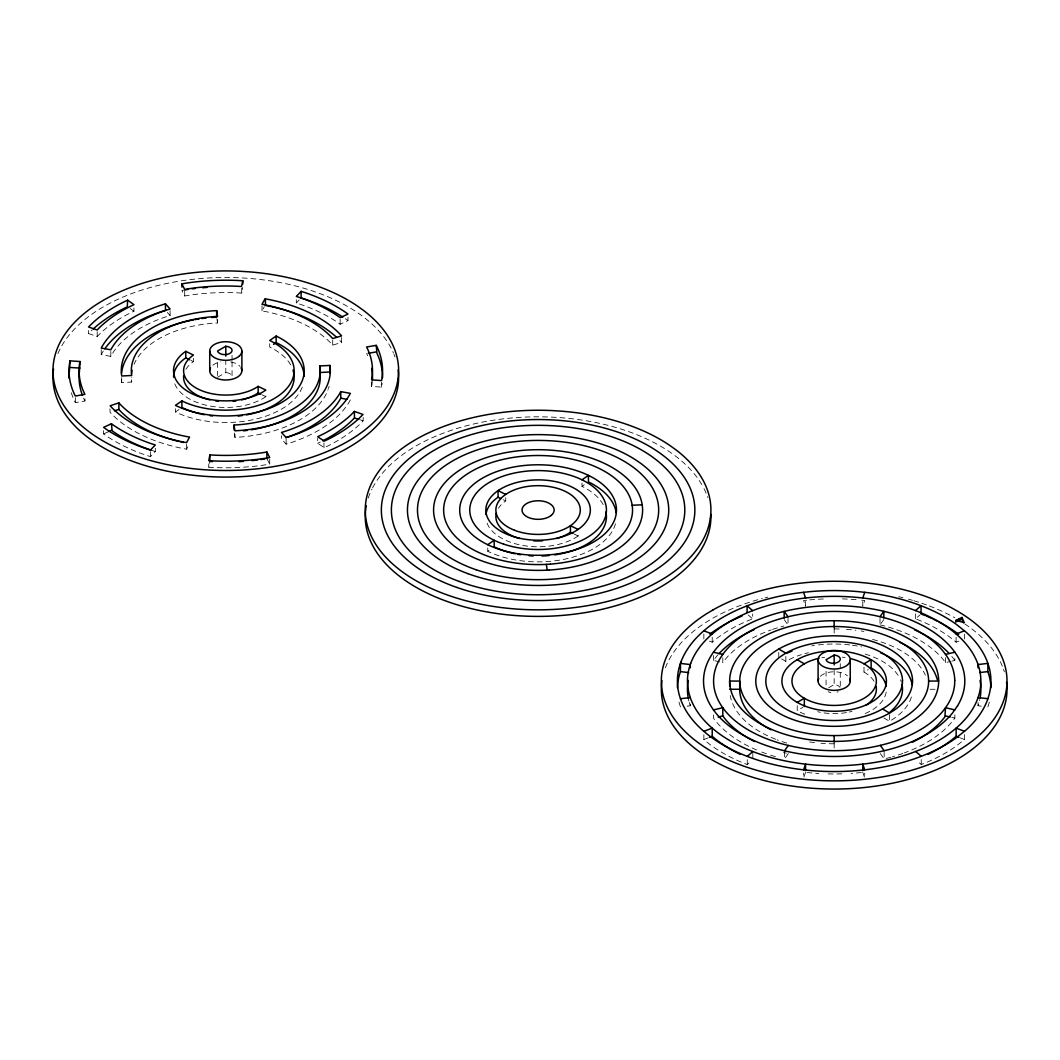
<?xml version="1.0" encoding="UTF-8"?>
<svg xmlns="http://www.w3.org/2000/svg" width="1060" height="1060" viewBox="0 0 1060 1060"><rect width="100%" height="100%" fill="white"/><g stroke="black" fill="none" stroke-linecap="round" stroke-linejoin="round"><path stroke-width="0.75" stroke-dasharray="5 3.75" d="M371.596 381.547L371.596 386.463L381.6 387.099L382.183 383.561M269.704 459.218L269.704 464.134L263.768 465.088A156.761 90.511 0 0 1 211.139 467.38L208.78 467.221L209.88 461.444M184.851 289.936L181.896 290.413L184.705 295.978L190.257 295.091A146.717 84.707 0 0 1 241.481 293.063L242.806 287.326M371.596 386.463L371.848 385.27A146.717 84.707 0 0 0 372.365 381.03M981.308 706.159L978.022 705.774L979.069 702.515A146.717 84.707 0 0 0 979.784 699.587M987.88 706.901L988.993 703.429A156.761 90.511 0 0 0 990.067 698.726M805.56 772.316L803.599 778.013L803.599 773.085M170.103 310.633L170.103 315.549L167.294 316.397A120.588 69.615 0 0 0 111.764 354.636L110.823 356.372L101.23 354.623L101.826 353.497A130.632 75.419 0 0 1 103.27 351.112M109.948 408.829L110.134 412.34A130.632 75.419 0 0 0 183.049 448.539L186.56 449.188L189.581 443.65M341.611 337.517L341.611 342.446L332.707 345.123L331.237 343.506A120.588 69.615 0 0 0 265.013 311.441L262.005 310.898L264.284 306.738M350.37 399.925L348.687 402.853A130.632 75.419 0 0 1 290.837 442.683L286.134 444.153L281.483 438.999L281.483 435.713M788.322 753.633L784.493 759.013L784.493 752.454M880.966 623.558L883.841 619.517M719.687 661.89L713.486 660.407L716.003 657.12A130.632 75.419 0 0 1 719.077 653.583M954.848 714.837L954.848 718.124L952.331 721.423A130.632 75.419 0 0 1 904.392 752.865M133.957 307.97L133.957 311.256L131.612 312.329A146.717 84.707 0 0 0 98.606 335.053L97.189 336.563L88.563 333.529A156.761 90.511 0 0 1 92.379 329.753M363.249 417.494L363.024 421.019A156.761 90.511 0 0 1 324.32 447.664L317.656 443.305L317.656 438.389M103.602 430.651L103.602 433.924L106.291 435.845A156.761 90.511 0 0 0 146.73 455.429L150.467 456.608L155.29 451.533L155.29 448.248M347.985 317.337L347.985 320.623L340.154 324.254L337.093 322.081A146.717 84.707 0 0 0 297.33 303.319L296.31 303.014L299.198 299.967M703.866 734.62L703.866 739.535L707.351 742.464A156.761 90.511 0 0 0 742.026 762.485L747.274 764.565L751.726 760.709M958.903 641.141L956.12 642.214L952.861 639.485A146.717 84.707 0 0 0 920.398 620.736L915.495 618.788L919.947 614.933M709.418 641.154L712.214 642.227L715.473 639.485A146.717 84.707 0 0 1 747.936 620.736L752.666 618.855L752.666 613.939M964.481 734.606L964.481 739.535L955.987 746.227A156.761 90.511 0 0 1 926.308 762.485L921.246 764.499L916.781 760.643M302.299 387.112A78.374 45.249 0 0 1 176.344 412.38L175.456 411.942L179.312 409.279M615.476 523.786A78.374 45.249 0 0 1 488.633 551.717L487.746 551.266L491.615 548.616M603.219 504.666A68.33 39.445 0 0 0 581.993 486.381L584.563 484.606M883.908 717.978L889.578 721.264L892.03 719.793A78.374 45.249 0 0 0 912.051 694.326M217.552 377.281L225.793 372.51L225.793 361.036M828.761 687.715L834.167 684.588A7.155 4.134 0 0 1 839.944 687.37M797.213 705.682L797.213 710.597L802.923 707.312M863.993 667.124L863.993 672.053L868.272 669.575M317.656 443.305L320.213 442.073M103.602 433.924L108.822 431.513M703.866 739.535L708.04 737.932M880.012 624.896L881.92 625.334A120.588 69.615 0 0 1 943.744 660.208L945.533 662.633L950.184 661.519M951.734 661.149L954.835 660.407L954.835 655.477M71.351 392.783A156.761 90.511 0 0 0 74.664 401.316L75.353 402.628L84.959 400.998L84.959 396.082M687.026 706.172L690.312 705.801L690.312 702.515M806.62 600.198L803.599 600.53L805.56 606.214L805.56 599.655M861.369 772.475L857.116 772.926A146.717 84.707 0 0 1 851.034 773.403M217.538 319.683L217.538 322.969L213.51 323.207A94.459 54.537 0 0 0 134.064 364.269M121.37 379.679L121.701 382.554L131.732 382.05L131.732 377.121M234.273 433.023L234.936 437.356L237.069 437.263A104.503 60.34 0 0 0 328.096 389.616M930.057 689.265L935.808 689.265M861.714 600.198L864.735 600.53L862.774 606.214L862.774 599.642M806.978 772.475L811.218 772.926A146.717 84.707 0 0 0 818.837 773.508M951.747 717.381L954.848 718.124M360.307 419.853L363.249 420.78M151.063 450.169L155.29 451.533M960.307 737.919L964.481 739.535M503.195 499.71L505.752 500.956A42.201 24.367 0 0 0 498.425 508.283M574.282 534.121L578.124 535.989L578.124 532.703M190.893 360.374L193.45 361.619A42.201 24.367 0 0 0 185.222 370.563M261.992 394.797L265.835 396.665L265.835 393.379M863.993 672.053L865.039 672.649A42.201 24.367 0 0 1 874.937 682.958M781.591 658.909L785.844 661.374A68.33 39.445 0 0 1 801.413 654.643M345.308 318.702L347.985 320.623M130.168 308.526L133.957 311.256M748.201 614.999L752.666 618.855M339.889 340.551L341.611 342.446M167.321 312.462L170.103 315.549M784.175 619.596L788.03 624.963L788.03 618.404M880.303 753.567L884.159 758.933L884.159 752.375M954.835 660.407L954.623 660.088A130.632 75.419 0 0 0 951.814 656.484M84.959 400.998L84.893 400.879A146.717 84.707 0 0 1 83.608 398.136M266.881 458.569L269.704 464.134M366.588 353.55L367.674 355.723M862.774 772.316L864.735 778.013L864.735 773.085M689.265 702.515L690.312 705.801M680.467 706.927L679.341 703.429A156.761 90.511 0 0 1 678.267 698.726M216.876 318.623L217.538 322.969M131.427 379.718L131.732 382.05M978.022 702.488L978.022 705.774M964.467 634.066L964.467 638.995M956.12 637.298L956.12 642.214M945.533 657.703L945.533 662.633M921.246 759.569L921.246 764.499M915.495 613.872L915.495 618.788M889.578 714.692L889.578 721.264M880.012 618.338L880.012 623.253M840.275 663.653L840.275 688.271M834.167 628.169L834.167 634.728M834.167 669.827L834.167 684.588M834.167 743.033L834.167 748.148M826.071 671.218L826.071 685.979M785.844 656.445L785.844 661.374M778.755 652.35L778.755 657.279M752.838 753.183L752.838 759.742M747.274 759.649L747.274 764.565M722.788 657.717L722.788 662.633L723.437 661.705A120.588 69.615 0 0 1 771.296 629.865M713.486 655.491L713.486 660.407M713.499 714.851L713.711 718.455A130.632 75.419 0 0 0 759.265 751.063M712.214 637.298L712.214 642.227M703.853 634.079L703.853 639.008M581.993 483.095L581.993 486.381M505.752 497.67L505.752 500.956M487.746 547.993L487.746 551.266M381.6 382.17L381.6 387.099M340.154 319.325L340.154 324.254M332.707 340.194L332.707 345.123M323.949 442.908L323.949 447.837M296.31 299.728L296.31 303.014M286.134 439.224L286.134 444.153M269.704 343.758L269.704 347.044A68.33 39.445 0 0 1 290.917 365.329M262.005 305.969L262.005 310.898M241.72 288.148L241.72 293.077M234.936 434.083L234.936 437.356M232.047 355.299L232.047 360.228M232.047 361.858L232.047 376.631A7.287 4.2 0 0 0 225.793 372.51M217.552 362.507L217.552 375.637M208.78 463.935L208.78 467.221M193.45 358.333L193.45 361.619M186.56 444.272L186.56 449.188M184.705 291.063L184.705 295.978M175.456 408.656L175.456 411.942M150.467 451.692L150.467 456.608M121.701 377.625L121.701 382.554M110.823 351.443L110.823 356.372M101.23 349.694L101.23 354.623M97.189 331.647L97.189 336.563M88.351 330.495L88.351 333.767M75.353 397.699L75.353 402.628M57.903 353.589A172.833 99.786 0 0 1 225.369 277.495A172.833 99.786 0 0 1 393.485 353.099M394.015 354.371A172.833 99.786 0 0 1 394.996 356.928M212.782 365.25A16.072 9.288 0 0 1 220.825 361.884M230.762 361.884A16.072 9.288 0 0 1 240.117 366.495M265.835 396.665A52.258 30.17 0 0 1 211.139 406.232A52.258 30.17 0 0 1 173.972 381.15M329.103 386.37A104.503 60.34 0 0 1 328.467 388.543M368.27 498.028A172.833 99.786 0 0 1 371.927 489.137M372.563 487.878A172.833 99.786 0 0 1 537.658 416.818A172.833 99.786 0 0 1 703.363 487.401M704.012 488.66A172.833 99.786 0 0 1 707.749 497.537M578.124 535.989A52.258 30.17 0 0 1 525.097 545.834A52.258 30.17 0 0 1 486.832 522.461M665.389 667.774A172.833 99.786 0 0 1 762.326 598.502M765.081 597.8A172.833 99.786 0 0 1 767.864 597.111M898.747 596.714A172.833 99.786 0 0 1 902.921 597.721M908.42 599.152A172.833 99.786 0 0 1 912.474 600.304M913.813 600.702A172.833 99.786 0 0 1 920.438 602.795M921.736 603.233A172.833 99.786 0 0 1 927.897 605.432M929.421 606.002A172.833 99.786 0 0 1 954.755 617.781M964.693 623.85A172.833 99.786 0 0 1 1003.038 667.999M1003.502 669.271A172.833 99.786 0 0 1 1004.35 671.841M821.831 657.756A42.201 24.367 0 0 1 824.667 657.319M842.223 657.147A42.201 24.367 0 0 1 845.085 657.531M820.334 676.333A16.072 9.288 0 0 1 847.47 675.843M886.187 692.101A52.258 30.17 0 0 1 863.542 714.215M804.792 714.215A52.258 30.17 0 0 1 797.213 710.597M852.001 711.353A42.201 24.367 0 0 1 849.298 712.015M846.503 712.572A42.201 24.367 0 0 1 823.249 712.797M820.427 712.307A42.201 24.367 0 0 1 817.671 711.697M811.801 645.898A78.374 45.249 0 0 1 814.438 645.474M818.439 644.93A78.374 45.249 0 0 1 851.021 645.076M852.359 645.249A78.374 45.249 0 0 1 861.515 646.865M804.898 653.622A68.33 39.445 0 0 1 808.475 652.708M865.185 654.113A68.33 39.445 0 0 1 899.45 677.618M900.496 679.778A68.33 39.445 0 0 1 901.318 681.991M834.167 743.802A94.459 54.537 0 0 1 821.023 743.272M814.53 742.61A94.459 54.537 0 0 1 809.721 741.947M872.592 639.445A94.459 54.537 0 0 1 925.406 675.154M786.719 743.033A104.503 60.34 0 0 1 777.245 739.867M775.735 739.284A104.503 60.34 0 0 1 730.234 695.572M834.167 628.924A104.503 60.34 0 0 1 839.639 629.017M846.45 629.349A104.503 60.34 0 0 1 855.897 630.25M861.21 630.991A104.503 60.34 0 0 1 863.847 631.415M786.427 753.196A120.588 69.615 0 0 1 783.539 752.454M772.647 629.388A120.588 69.615 0 0 1 783.83 626.01M902.935 753.395A130.632 75.419 0 0 1 892.494 756.76M890.956 757.185A130.632 75.419 0 0 1 884.716 758.814M775.403 756.628A130.632 75.419 0 0 1 767.89 754.256M766.433 753.753A130.632 75.419 0 0 1 760.683 751.62M841.852 773.853A146.717 84.707 0 0 1 826.495 773.853M688.881 701.058A146.717 84.707 0 0 1 688.258 698.116M809.641 599.88A156.761 90.511 0 0 1 825.965 598.887M842.369 598.887A156.761 90.511 0 0 1 857.063 599.735M838.221 691.61A7.155 4.134 0 0 1 836.976 692.18M830.894 692.604A7.155 4.134 0 0 1 828.204 691.663"/><path stroke-width="1.5" d="M69.986 360.89L69.417 364.428A156.761 90.511 0 0 0 74.664 394.757L75.353 396.056L84.893 394.32A146.717 84.707 0 0 1 79.434 364.839L79.977 361.513L69.986 360.89L69.417 370.987A156.761 90.511 0 0 0 69.046 378.274M79.977 361.513L79.434 371.397A146.717 84.707 0 0 0 82.468 395.38M209.88 454.886L208.78 460.663L211.139 460.822A156.761 90.511 0 0 0 263.768 458.516L269.704 457.575L266.881 451.997L264.907 452.355A146.717 84.707 0 0 1 213.775 455.124L209.88 454.886L209.88 461.444L212.477 461.617M242.806 280.767L241.481 286.491A146.717 84.707 0 0 0 190.257 288.532L184.705 289.42L181.896 283.841L187.819 282.901A156.761 90.511 0 0 1 240.448 280.608L242.806 280.767L242.806 284.04M690.312 667.84L690.312 664.554L680.454 663.428L680.454 671.629L679.341 675.114A156.761 90.511 0 0 0 677.433 687.688M803.599 769.812L805.56 764.114L805.56 770.686M862.774 598.012L864.735 592.315M265.04 298.774L262.005 304.326L265.013 304.882A120.588 69.615 0 0 1 331.237 336.934L332.707 338.564L341.611 335.874L339.889 333.979A130.632 75.419 0 0 0 265.424 298.84L265.424 305.412A130.632 75.419 0 0 1 336.55 337.292M340.764 391.617L339.823 393.353A120.588 69.615 0 0 1 284.292 431.592L281.483 432.44L286.134 437.581L290.837 436.124A130.632 75.419 0 0 0 348.687 396.281L350.37 393.366L340.764 391.617L340.764 398.189L339.823 399.911A120.588 69.615 0 0 1 285.67 437.7M954.848 709.922L945.546 707.696L944.897 716.838A120.588 69.615 0 0 1 912.355 742.265M784.493 750.811L788.322 745.432M880.012 616.695L883.841 611.315L883.841 617.874M301.133 291.368L296.31 296.456L297.33 296.76A146.717 84.707 0 0 1 337.093 315.522L340.154 317.682L347.985 314.051L345.308 312.144A156.761 90.511 0 0 0 304.856 292.56L301.133 291.368L301.133 297.94L304.856 299.119A156.761 90.511 0 0 1 342.817 317.059M354.424 411.426L351.099 414.765A146.717 84.707 0 0 1 322.783 434.269L317.656 436.746L324.32 441.106A156.761 90.511 0 0 0 363.024 414.46L354.424 411.426L354.424 417.984L351.099 421.337A146.717 84.707 0 0 1 322.783 440.827M747.274 756.363L752.838 751.54M915.495 610.587L921.06 605.764L921.06 613.965L924.996 615.529M964.481 731.321L956.133 728.101L956.133 736.316L952.861 739.058A146.717 84.707 0 0 1 927.977 754.389M185.778 351.337L184.665 352.106A52.258 30.17 0 0 0 192.894 394.148A52.258 30.17 0 0 0 265.835 390.093L258.136 386.37A42.201 24.367 0 0 1 198.684 389.378A42.201 24.367 0 0 1 193.45 355.06L185.778 351.337L185.778 357.896L184.665 358.664A52.258 30.17 0 0 0 173.548 377.175M181.896 400.945L175.456 405.37L176.344 405.821A78.374 45.249 0 0 0 285.856 399.792A78.374 45.249 0 0 0 277.044 336.47L276.143 336.046L269.704 340.485A68.33 39.445 0 0 1 278.157 396.056A68.33 39.445 0 0 1 181.896 400.945L181.896 407.504A68.33 39.445 0 0 0 200.221 413.864M273.56 344.381L276.143 342.605L276.143 336.046M505.752 494.384L498.067 490.674L498.067 497.233L496.968 498.001A52.258 30.17 0 0 0 485.957 514.511M487.746 544.707L494.185 540.269L494.185 546.841A68.33 39.445 0 0 0 515.187 553.77M581.993 479.809L588.433 475.383L588.433 481.942L589.347 482.366A78.374 45.249 0 0 1 616.218 512.987M225.793 346.262L217.552 351.019A7.287 4.2 0 0 0 225.104 354.623A7.287 4.2 0 0 0 232.047 350.621A7.287 4.2 0 0 0 225.793 346.262L225.793 356.107M834.167 655.053L826.071 659.731A7.155 4.134 0 0 0 833.491 663.268A7.155 4.134 0 0 0 840.302 659.346A7.155 4.134 0 0 0 834.167 655.053L834.167 664.898M797.213 702.396L804.341 698.288L804.341 706.49M863.993 663.838L871.121 659.731L871.121 667.933A52.258 30.17 0 0 1 886.187 686.429M955.828 620.444L961.99 617.463L964.136 622.485L955.828 620.444L955.828 622.087M956.862 621.584L961.99 619.106L961.99 617.463M111.419 423.735L103.602 427.365L106.291 429.287A156.761 90.511 0 0 0 146.73 448.857L150.467 450.05L155.29 444.962L151.063 443.61A146.717 84.707 0 0 1 112.135 424.265L111.419 423.735L112.135 430.837A146.717 84.707 0 0 0 151.063 450.169M108.822 431.513L111.419 430.307M127.65 300.152L127.266 300.325A156.761 90.511 0 0 0 88.563 326.97L97.189 330.005L98.606 328.494A146.717 84.707 0 0 1 131.612 305.77L133.957 304.684L127.65 300.152L127.266 306.883A156.761 90.511 0 0 0 93.386 328.825M703.866 731.334L712.214 728.114L712.214 736.316L715.473 739.058A146.717 84.707 0 0 0 740.357 754.389M956.12 634.012L964.467 630.793M709.431 737.389L712.214 736.316M118.892 402.866L110.134 405.768A130.632 75.419 0 0 0 183.049 441.98L186.56 442.63L189.581 437.091L186.573 436.548A120.588 69.615 0 0 1 120.35 404.483L118.892 402.866L118.892 409.425L120.35 411.055A120.588 69.615 0 0 0 179.206 441.49M114.414 410.776L118.892 409.425M165.466 303.836L163.624 304.379A130.632 75.419 0 0 0 101.826 346.925L101.23 348.064L110.823 349.8L111.764 348.064A120.588 69.615 0 0 1 167.294 309.838L170.103 308.99L165.466 303.836L165.466 310.408L163.624 310.938A130.632 75.419 0 0 0 104.861 348.753M713.499 709.922L722.801 707.696L722.801 715.911L724.59 718.335A120.588 69.615 0 0 0 749.91 739.072M945.533 654.417L954.835 652.205M718.15 717.024L722.801 715.911M376.247 345.361L366.588 346.991L367.674 349.164A146.717 84.707 0 0 1 371.848 378.712L371.596 379.904L381.6 380.54L382.183 376.989A156.761 90.511 0 0 0 376.923 346.673L376.247 345.361L376.923 353.232A156.761 90.511 0 0 1 382.554 377.731M368.191 353.285L376.247 351.933M184.851 289.936L187.819 289.473M680.467 698.726L690.312 697.586M979.665 672.557L987.867 671.603L988.993 675.114A156.761 90.511 0 0 1 990.901 687.688M216.651 310.62L211.682 310.924A104.503 60.34 0 0 0 121.37 373.107L121.701 375.995L131.732 375.478L131.427 373.147A94.459 54.537 0 0 1 213.51 316.635L217.538 316.397L216.651 310.62L216.651 317.178L211.682 317.496M234.061 425.02L238.089 424.782A94.459 54.537 0 0 0 320.16 368.27L319.868 365.938L329.859 365.435L330.071 366.667A104.503 60.34 0 0 1 237.069 430.691L234.936 430.797L234.061 425.02L234.061 429.949M319.868 365.938L319.868 372.51L329.859 371.994L330.071 373.226M632.158 505.275L642.161 504.772M928.626 681.063A94.459 54.537 0 0 1 786.944 728.286A94.459 54.537 0 0 1 786.944 633.84A94.459 54.537 0 0 1 928.626 681.063L938.67 681.063A104.503 60.34 0 0 1 781.909 733.321A104.503 60.34 0 0 1 781.909 628.805A104.503 60.34 0 0 1 938.67 681.063M729.664 689.265L739.708 689.265A94.459 54.537 0 0 0 770.965 729.797M69.986 367.449L79.977 368.085M978.022 697.573L987.88 698.699M680.454 671.629L688.669 672.57M340.764 398.189L347.163 399.342M713.486 652.205L722.788 654.431M945.546 715.897L950.197 717.01M354.424 417.984L358.837 419.389M703.853 630.793L712.214 634.026M956.133 736.316L958.916 737.389M276.143 342.605L277.044 343.042A78.374 45.249 0 0 1 304.154 376.353M578.124 529.43L570.426 525.694L570.426 532.266L572.996 533.511M498.067 497.233L500.625 498.478M185.778 357.896L189.621 359.764M241.614 399.858A42.201 24.367 0 0 0 258.136 392.929L260.707 394.174M778.755 649.064L785.844 653.172M797.213 659.731L804.328 663.838M882.49 708.954L889.578 713.062M958.677 634.331L955.987 632.317A156.761 90.511 0 0 0 939.054 622.008M752.666 610.653L747.088 605.83L747.088 612.402M915.668 751.474L921.246 756.297M788.03 616.761L784.175 611.395L784.175 617.953M880.303 745.365L884.159 750.732M961.99 619.106L963.593 622.869M803.599 592.315L805.56 598.012M864.735 769.812L862.774 764.114L862.774 770.686M546.35 564.357L547.225 570.121M319.868 372.51L320.16 374.829A94.459 54.537 0 0 1 251.286 429.79M850.239 660.022L850.173 658.856A16.072 9.288 0 0 0 825.409 651.94A16.072 9.288 0 0 0 826.27 667.813A16.072 9.288 0 0 0 850.239 660.022L850.239 681.355A16.072 9.288 0 0 1 831.649 690.232A16.072 9.288 0 0 1 818.731 678.466M850.239 681.355L850.173 680.189A16.072 9.288 0 0 0 849.855 679.036M987.867 671.603L987.867 663.401L978.022 664.54L978.022 667.813M958.916 618.947L958.916 620.59M834.167 620.723L834.167 627.295M834.167 735.6L834.167 742.159M818.095 659.439L818.095 680.772M739.708 689.265L739.708 681.063L729.664 681.063L729.664 685.979M329.859 365.435L329.859 371.994M266.881 451.997L266.881 458.569M258.136 386.37L258.136 392.929M241.879 351.019L241.879 370.708M209.721 351.019L209.721 370.708M181.896 283.841L181.896 287.127M398.149 369.847A172.833 99.786 0 0 1 225.091 477.066A172.833 99.786 0 0 1 53.543 369.039M241.084 367.846A16.072 9.288 0 0 1 238.805 376.167L237.162 377.281A16.072 9.288 0 0 1 217.393 378.632A16.072 9.288 0 0 1 210.503 367.846M236.022 400.918A42.201 24.367 0 0 1 233.134 401.276M218.479 401.276A42.201 24.367 0 0 1 215.604 400.918M209.999 399.872A42.201 24.367 0 0 1 183.698 375.584M292.997 370.139A68.33 39.445 0 0 1 255.765 412.724M254.48 413.082A68.33 39.445 0 0 1 250.531 414.049M249.193 414.341A68.33 39.445 0 0 1 246.477 414.871M242.356 415.546A68.33 39.445 0 0 1 238.156 416.076M212.543 415.984A68.33 39.445 0 0 1 209.748 415.626M204.249 414.712A68.33 39.445 0 0 1 201.559 414.155M247.364 430.373A94.459 54.537 0 0 1 243.416 430.85M131.559 373.491A94.459 54.537 0 0 1 132.089 370.391M121.542 373.093A104.503 60.34 0 0 1 193.622 319.868M194.974 319.616A104.503 60.34 0 0 1 199.094 318.941M201.864 318.543A104.503 60.34 0 0 1 206.051 318.026M183.605 442.497A120.588 69.615 0 0 1 180.664 441.834M192.244 288.863A156.761 90.511 0 0 1 195.212 288.505M202.672 287.764A156.761 90.511 0 0 1 207.177 287.406M264.907 458.914A146.717 84.707 0 0 1 260.627 459.563M257.752 459.947A146.717 84.707 0 0 1 251.962 460.623M243.217 461.378A146.717 84.707 0 0 1 238.818 461.643M371.676 368.27A146.717 84.707 0 0 1 372.458 379.613M710.889 514.405A172.833 99.786 0 0 1 530.609 616.297A172.833 99.786 0 0 1 366.27 505.779M570.426 532.266A42.201 24.367 0 0 1 556.606 538.506M542.521 540.838A42.201 24.367 0 0 1 533.697 540.838M519.599 538.506A42.201 24.367 0 0 1 496.292 513.225M605.936 511.927A68.33 39.445 0 0 1 560.13 553.943M558.779 554.208A68.33 39.445 0 0 1 554.645 554.883M549.04 555.546A68.33 39.445 0 0 1 541.925 555.996M533.352 555.957A68.33 39.445 0 0 1 529.072 555.718M520.659 554.751A68.33 39.445 0 0 1 517.903 554.3M1006.576 682.203A172.833 99.786 0 0 1 832.842 789.051A172.833 99.786 0 0 1 661.97 680.666M819.049 658.313A42.201 24.367 0 0 0 803.294 697.679L805.388 698.885A42.201 24.367 0 0 0 850.663 703.495A42.201 24.367 0 0 0 876.368 681.487L876.315 679.791A42.201 24.367 0 0 0 865.039 664.448L862.946 663.242A42.201 24.367 0 0 0 850.663 658.631M866.02 705.258A42.201 24.367 0 0 0 876.368 689.689L876.315 687.993A42.201 24.367 0 0 0 876.063 686.297M786.361 653.41A78.374 45.249 0 0 1 791.966 651.131M880.701 652.854A78.374 45.249 0 0 1 883.934 654.312M884.994 654.815A78.374 45.249 0 0 1 912.17 684.866M890.016 712.002A68.33 39.445 0 0 0 902.431 690.961L902.497 688.708A68.33 39.445 0 0 0 901.941 684.217M899.94 642.373A104.503 60.34 0 0 1 937.385 679.831M754.534 741.549A120.588 69.615 0 0 1 751.05 739.708M719.077 653.583A130.632 75.419 0 0 1 754.163 629.64M914.568 629.825A130.632 75.419 0 0 1 948.673 652.973M709.803 634.172A156.761 90.511 0 0 1 729.28 622.008M730.499 621.385A156.761 90.511 0 0 1 742.026 616.045M926.308 616.045A156.761 90.511 0 0 1 931.541 618.338M932.813 618.934A156.761 90.511 0 0 1 937.835 621.385M980.076 680.414A146.717 84.707 0 0 1 980.076 698.116M688.258 698.116A146.717 84.707 0 0 1 688.258 680.414M902.497 680.494L902.431 682.746A68.33 39.445 0 0 1 798.604 714.745A68.33 39.445 0 0 1 800.287 646.799A68.33 39.445 0 0 1 902.497 680.494M954.742 680.242L954.649 683.885A120.588 69.615 0 0 1 947.242 705.245L944.897 708.623A120.588 69.615 0 0 1 884.504 744.319L878.7 745.763A120.588 69.615 0 0 1 792.284 746.346L786.427 744.995A120.588 69.615 0 0 1 724.59 710.12L722.112 706.781A120.588 69.615 0 0 1 721.091 656.882L723.437 653.49A120.588 69.615 0 0 1 783.83 617.794L789.634 616.364A120.588 69.615 0 0 1 876.05 615.78L881.92 617.132A120.588 69.615 0 0 1 943.744 651.993L946.222 655.345A120.588 69.615 0 0 1 954.742 680.242M398.043 378.937L397.063 384.131A172.833 99.786 0 0 1 142.716 458.212A172.833 99.786 0 0 1 114.082 294.574L121.132 291.301A172.833 99.786 0 0 1 240.05 271.267L249.047 271.837A172.833 99.786 0 0 1 357.671 306.207L363.341 310.288A172.833 99.786 0 0 1 398.043 378.937M710.332 518.274L709.352 523.468A172.833 99.786 0 0 1 455.005 597.548A172.833 99.786 0 0 1 426.372 433.898L433.434 430.638A172.833 99.786 0 0 1 552.353 410.591L561.35 411.161A172.833 99.786 0 0 1 669.973 445.544L675.631 449.612A172.833 99.786 0 0 1 710.332 518.274M680.838 662.248L679.341 666.899A156.761 90.511 0 0 0 679.341 695.214L680.838 699.878A156.761 90.511 0 0 0 702.701 730.353L707.351 734.262A156.761 90.511 0 0 0 742.026 754.283L748.784 756.972A156.761 90.511 0 0 0 801.572 769.587L809.641 770.448A156.761 90.511 0 0 0 858.693 770.448L866.762 769.587A156.761 90.511 0 0 0 919.55 756.972L926.308 754.283A156.761 90.511 0 0 0 955.987 738.025L965.633 730.353A156.761 90.511 0 0 0 987.496 699.878L988.993 695.214A156.761 90.511 0 0 0 988.993 666.899L987.496 662.248A156.761 90.511 0 0 0 965.633 631.773L955.987 624.101A156.761 90.511 0 0 0 926.308 607.844L919.55 605.154A156.761 90.511 0 0 0 866.762 592.54L858.693 591.679A156.761 90.511 0 0 0 809.641 591.679L801.572 592.54A156.761 90.511 0 0 0 748.784 605.154L742.026 607.844A156.761 90.511 0 0 0 707.351 627.865L702.701 631.773A156.761 90.511 0 0 0 680.838 662.248M690.656 663.454L689.265 667.813A146.717 84.707 0 0 0 689.265 694.313L690.656 698.672A146.717 84.707 0 0 0 711.128 727.2L715.473 730.844A146.717 84.707 0 0 0 747.936 749.592L754.256 752.096A146.717 84.707 0 0 0 803.665 763.915L811.218 764.724A146.717 84.707 0 0 0 857.116 764.724L864.668 763.915A146.717 84.707 0 0 0 914.078 752.096L920.398 749.592A146.717 84.707 0 0 0 952.861 730.844L957.206 727.2A146.717 84.707 0 0 0 977.678 698.672L979.069 694.313A146.717 84.707 0 0 0 979.069 667.813L977.678 663.454A146.717 84.707 0 0 0 957.206 634.927L952.861 631.27A146.717 84.707 0 0 0 920.398 612.534L914.078 610.03A146.717 84.707 0 0 0 864.668 598.211L857.116 597.403A146.717 84.707 0 0 0 811.218 597.403L803.665 598.211A146.717 84.707 0 0 0 754.256 610.03L747.936 612.534A146.717 84.707 0 0 0 715.473 631.27L711.128 634.927A146.717 84.707 0 0 0 690.656 663.454M957.511 705.907L952.331 713.221A130.632 75.419 0 0 1 884.716 750.612L878.342 752.043A130.632 75.419 0 0 1 784.731 750.878L778.477 749.288A130.632 75.419 0 0 1 713.711 710.253L711.233 706.569A130.632 75.419 0 0 1 713.247 652.523L716.003 648.905A130.632 75.419 0 0 1 783.618 611.514L789.991 610.083A130.632 75.419 0 0 1 883.603 611.249L889.857 612.839A130.632 75.419 0 0 1 954.623 651.874L957.101 655.557A130.632 75.419 0 0 1 957.511 705.907M499.18 489.906L496.968 491.429A52.258 30.17 0 0 0 529.602 539.805A52.258 30.17 0 0 0 587.386 500.028A52.258 30.17 0 0 0 499.18 489.906M238.805 356.478L237.162 357.578A16.072 9.288 0 0 1 210.503 353.894A16.072 9.288 0 0 1 228.311 341.85A16.072 9.288 0 0 1 238.805 356.478M551.094 515.505L549.464 516.604A16.072 9.288 0 0 1 522.805 512.908A16.072 9.288 0 0 1 540.6 500.876A16.072 9.288 0 0 1 551.094 515.505M712.903 609.964L706.622 613.727A172.833 99.786 0 0 0 714.228 752.918A172.833 99.786 0 0 0 955.431 752.163L961.712 748.4A172.833 99.786 0 0 0 957.326 611.05L950.807 607.42A172.833 99.786 0 0 0 712.903 609.964M779.153 648.826L776.304 650.535A78.374 45.249 0 0 0 779.802 713.658A78.374 45.249 0 0 0 889.181 713.301L892.03 711.591A78.374 45.249 0 0 0 912.541 681.394L912.461 679.023A78.374 45.249 0 0 0 862.787 638.942A78.374 45.249 0 0 0 779.153 648.826M550.379 564.119L545.012 564.437A94.459 54.537 0 0 1 443.954 514.55A94.459 54.537 0 0 1 529.377 455.747A94.459 54.537 0 0 1 632.051 504.494L632.449 507.608A94.459 54.537 0 0 1 550.379 564.119M549.371 570.028L543.674 570.293A104.503 60.34 0 0 1 433.884 514.643A104.503 60.34 0 0 1 527.761 449.996A104.503 60.34 0 0 1 641.817 502.718L642.36 505.991A104.503 60.34 0 0 1 549.371 570.028M589.347 475.808L585.703 474.098A78.374 45.249 0 0 0 478.033 480.962A78.374 45.249 0 0 0 485.083 543.383L488.633 545.145A78.374 45.249 0 0 0 598.145 539.116A78.374 45.249 0 0 0 589.347 475.808M886.399 682.004L886.399 680.109A52.258 30.17 0 0 0 807.574 655.093A52.258 30.17 0 0 0 807.574 707.033A52.258 30.17 0 0 0 886.399 682.004M514.497 530.252A42.201 24.367 0 0 0 580.191 511.742A42.201 24.367 0 0 0 519.572 488.143A42.201 24.367 0 0 0 514.497 530.252M503.526 544.072A68.33 39.445 0 0 0 606.426 510.31A68.33 39.445 0 0 0 504.322 475.755A68.33 39.445 0 0 0 503.526 544.072M476.019 569.737A120.588 69.615 0 0 0 658.658 511.238A120.588 69.615 0 0 0 479.597 449.162A120.588 69.615 0 0 0 476.019 569.737M467.818 573.619A130.632 75.419 0 0 0 668.595 513.385A130.632 75.419 0 0 0 477.848 443.12A130.632 75.419 0 0 0 467.818 573.619M459.179 581.45A146.717 84.707 0 0 0 684.654 513.795A146.717 84.707 0 0 0 470.441 434.878A146.717 84.707 0 0 0 459.179 581.45M456.86 587.452A156.761 90.511 0 0 0 694.817 511.953A156.761 90.511 0 0 0 462.597 430.731A156.761 90.511 0 0 0 456.86 587.452"/></g></svg>
